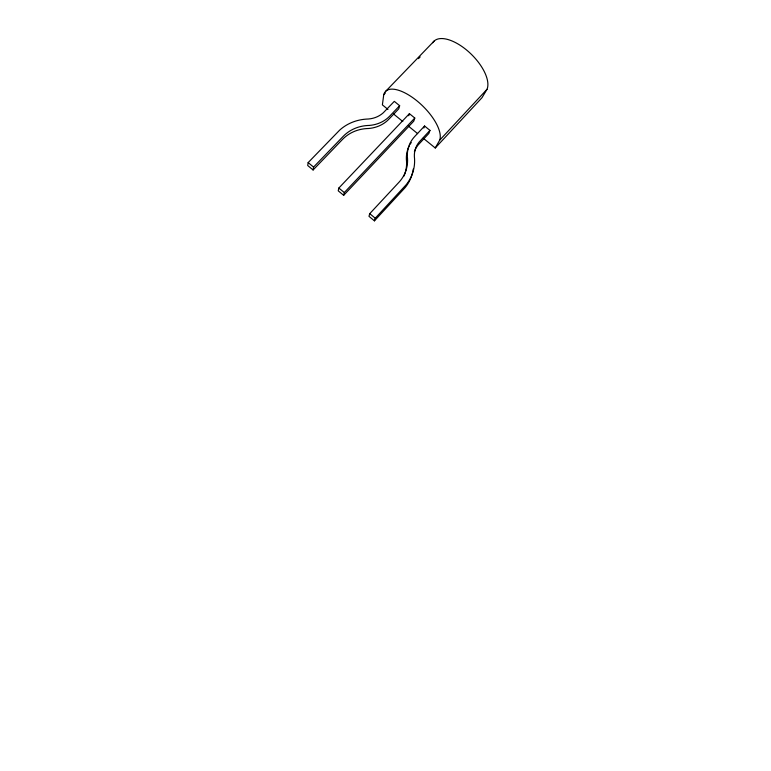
<?xml version="1.0" encoding="UTF-8"?>
<svg xmlns="http://www.w3.org/2000/svg" width="771" height="771" viewBox="0 0 771 771"><rect width="100%" height="100%" fill="white"/><g stroke="black" fill="none" stroke-linecap="round" stroke-linejoin="round"><path stroke-width="1.16" d="M385.394 92.983L383.746 94.708L382.387 104.875L387.948 109.415M308.159 162.594L307.696 165.505L313.093 169.977L342.546 139.387A37.692 34.444 16.5 0 1 366.447 128.593A32.43 29.153 15.2 0 0 388.892 119.168L398.732 108.856L399.657 105.714L394.309 101.358L383.274 112.797A25.578 22.966 15.2 0 1 368.403 119.004L366.292 119.11A44.997 41.085 16.5 0 0 339.664 130.135L308.159 162.594L313.575 167.085L313.093 169.977M338.845 188.037L338.228 190.822L343.654 195.323L413.786 121.114L414.788 118.03L409.42 113.665L338.845 188.037L344.309 192.557L343.654 195.323M414.393 151.829A25.626 23.275 21.2 0 1 418.094 145.035L428.888 133.412L429.967 130.395L424.58 126.01L414.75 136.467A32.845 29.799 21.2 0 0 407.522 158.566A37.885 34.579 16.3 0 1 398.964 182.264L369.752 213.654L368.962 216.314L374.427 220.843L405.16 187.575A44.757 40.882 16.3 0 0 412.793 171.605M374.427 220.843L375.246 218.212L406.124 184.799A44.988 41.065 16.3 0 0 414.547 158.614L414.374 156.638A25.761 23.381 21.2 0 1 419.116 142.066L429.967 130.395M408.775 115.737L409.42 113.665M423.877 128.034L424.58 126.01M423.192 138.163L435.258 147.993L439.643 140.235L486.993 89.33A36.083 17.087 44.6 0 0 467.679 50.934A36.083 17.087 44.6 0 0 432.724 42.752M486.993 89.33L481.971 97.724L435.258 147.993M344.309 192.557L414.788 118.03M399.657 105.714L389.769 116.074A32.604 29.279 15.2 0 1 367.208 125.528A37.895 34.599 16.5 0 0 343.191 136.371L313.575 167.085M385.837 91.132L434.16 41.027M418.518 58.635L420.166 56.909M393.518 113.954L402.79 121.519M408.351 126.059L417.631 133.624M369.752 213.654L375.246 218.212M383.746 94.708A36.709 15.497 44.2 0 1 416.995 100.885A36.709 15.497 44.2 0 1 439.643 140.235M413.237 169.1A44.757 40.882 16.3 0 1 412.957 170.776M403.946 176.087A37.683 34.425 16.3 0 0 406.548 161.467A32.671 29.674 21.2 0 1 409.208 145.96M410.162 144.225A32.671 29.674 21.2 0 1 411.232 142.558"/></g></svg>
